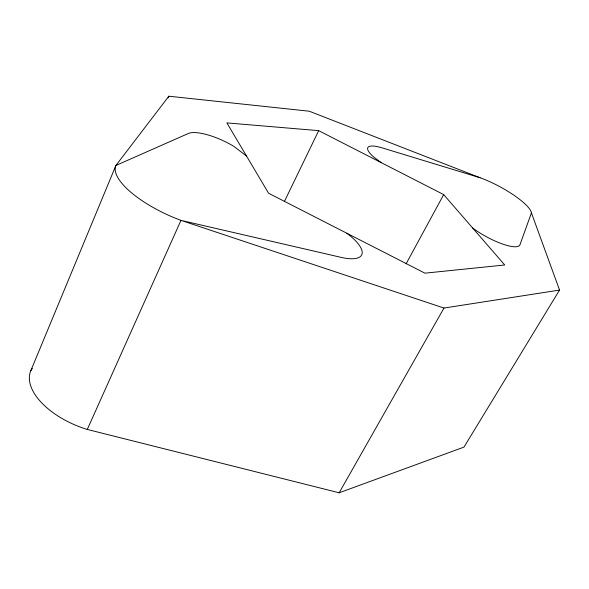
<?xml version="1.0" encoding="UTF-8"?>
<svg xmlns="http://www.w3.org/2000/svg" width="589" height="589" viewBox="0 0 589 589"><rect width="100%" height="100%" fill="white"/><g stroke="black" fill="none" stroke-linecap="round" stroke-linejoin="round"><path stroke-width="0.88" d="M531.433 212.894L559.55 290.075L463.985 447.103L339.161 492.787L87.29 429.44A63.7 33.477 21.9 0 1 30.827 370.665L115.908 165.465L168.844 96.213L309.277 111.218L480.072 177.731A40.185 9.505 28.6 0 1 531.433 212.894L519.984 244.685A33.794 8.872 28.9 0 1 502.41 243.986A33.794 8.872 28.9 0 1 472.606 227.943M168.13 97.899L168.844 96.213M87.29 429.44L180.97 220.367A68.913 24.046 24.1 0 1 115.908 165.465L188.362 133.482A35.568 10.852 24.8 0 1 233.73 146.3L246.504 156.004M284.347 201.607L318.693 130.648L443.686 194.598L504.729 264.984L424.934 273.163L268.584 193.251L226.875 122.895L318.693 130.648M406.101 263.828L443.686 194.598M339.161 492.787L443.973 308.047L559.55 290.075M30.827 370.665L32.299 368.346M480.072 177.731L382.128 147.868A31.077 7.834 27.3 0 0 373.735 157.035L381.216 162.638M443.973 308.047L180.97 220.367L340.957 257.341A42.879 14.283 26.8 0 0 346.796 233.229"/></g></svg>
